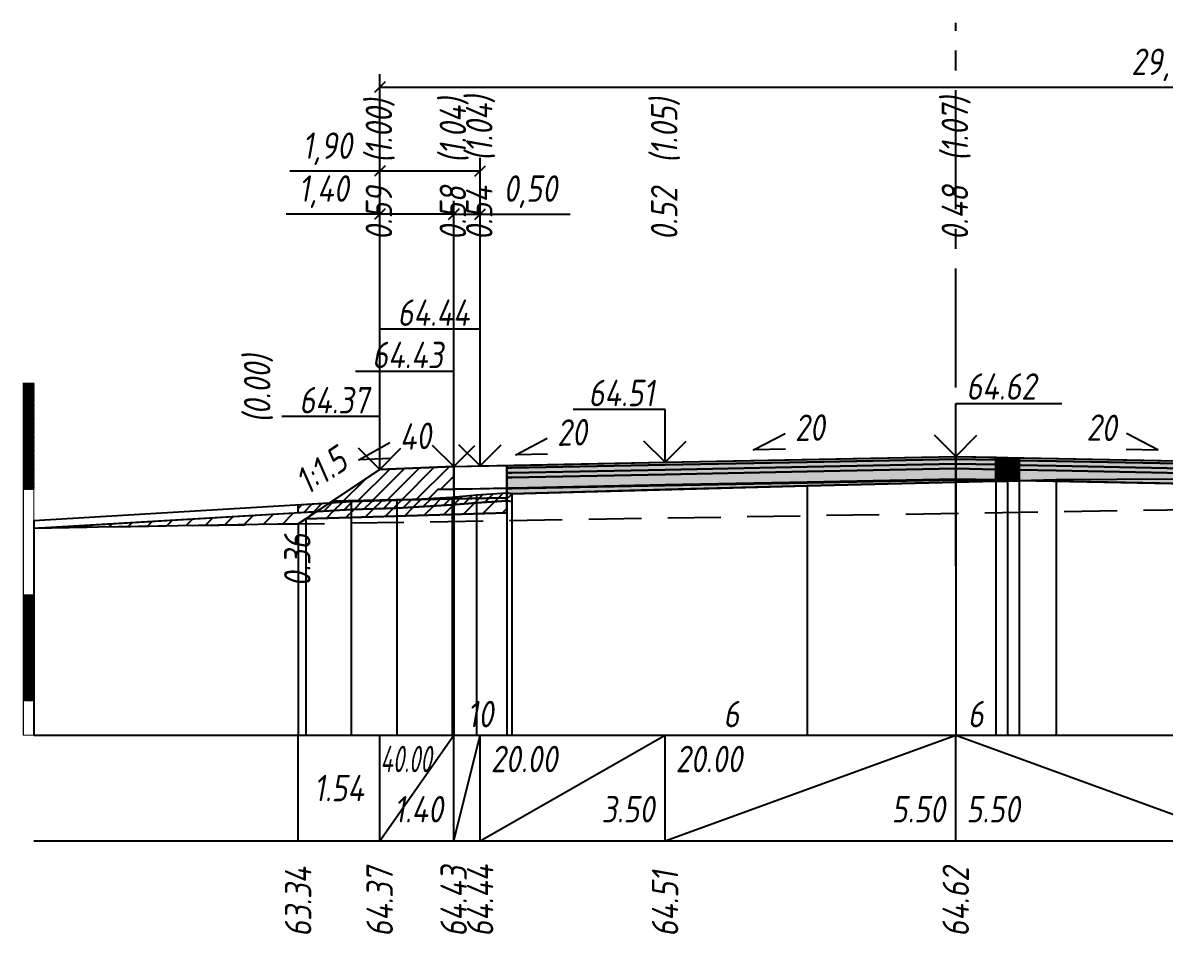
# Model space of a CAD drawing. Extents: x -717 to 1451, y -133302 to 233.
# Drawn here: x 78.9 to 186.9, y -129225.8 to -129139.6 of the extents above; entities that cross this region are included whole.
import ezdxf
from ezdxf.enums import TextEntityAlignment as Align

# ---------------------------------------------------------------- set-up
doc = ezdxf.new("R2010")
doc.units = 0
doc.linetypes.add('осевая2', pattern=[1.125, 0.75, -0.125, 0.125, -0.125])
doc.linetypes.add('штриховая', pattern=[0.75, 0.5, -0.25])
for name, color, linetype in [('Интерполированный поперечник', 2, 'Continuous'), ('Код_514', 1, 'Continuous'), ('Контур_0', 7, 'Continuous'), ('Контур_2564', 7, 'Continuous'), ('Контур_2660', 7, 'Continuous'), ('Контур_2665', 7, 'Continuous'), ('Контур_400', 7, 'Continuous'), ('Контур_508', 7, 'Continuous'), ('Контур_512', 7, 'Continuous'), ('Контур_513', 7, 'Continuous'), ('Красный поперечник', 1, 'Continuous'), ('Линейка абсолютных высот', 7, 'Continuous'), ('Объём_2501', 7, 'Continuous'), ('Объём_2564', 7, 'Continuous'), ('Объём_2650', 7, 'Continuous'), ('Объём_2660', 7, 'Continuous'), ('Объём_2661', 7, 'Continuous'), ('Объём_2665', 7, 'Continuous'), ('Объём_2666', 7, 'Continuous'), ('Объём_2667', 7, 'Continuous'), ('Объём_2668', 7, 'Continuous'), ('Объём_2669', 7, 'Continuous'), ('Объём_2675', 7, 'Continuous'), ('Объём_2753', 7, 'Continuous'), ('Ось', 1, 'осевая2'), ('Откосы', 7, 'Continuous'), ('Отметки покрытия', 7, 'Continuous'), ('Рабочие отметки', 7, 'Continuous'), ('Рабочие отметки доп.', 7, 'Continuous'), ('Слои выравнивания', 7, 'Continuous'), ('Таблица', 7, 'Continuous'), ('Уклоны проезжей части', 7, 'Continuous'), ('Черный поперечник', 3, 'Continuous')]:
    doc.layers.add(name, color=color, linetype=linetype)
for name, color, linetype, true_color in [('Контур_2540', 2, 'Continuous', 0xffff00), ('Контур_2560', 2, 'Continuous', 0xffff00), ('Контур_2561', 7, 'Continuous', 0xff8040), ('Контур_2562', 3, 'Continuous', 0x00ff00), ('Контур_2563', 7, 'Continuous', 0xff8000), ('Контур_2570', 7, 'Continuous', 0x80ff00), ('Контур_2725', 7, 'Continuous', 0x323232), ('Контур_2736', 4, 'Continuous', 0x00ffff), ('Контур_2737', 4, 'Continuous', 0x00ffff), ('Контур_2738', 4, 'Continuous', 0x00ffff), ('Контур_2739', 4, 'Continuous', 0x00ffff), ('Контур_2741', 4, 'Continuous', 0x00ffff), ('Контур_2742', 4, 'Continuous', 0x00ffff), ('Контур_2743', 4, 'Continuous', 0x00ffff), ('Контур_2744', 7, 'Continuous', 0xa4ffff), ('Контур_2745', 7, 'Continuous', 0xa4ffff), ('Контур_2747', 4, 'Continuous', 0x00ffff), ('Контур_2748', 4, 'Continuous', 0x00ffff), ('Контур_2749', 4, 'Continuous', 0x00ffff), ('Контур_2750', 4, 'Continuous', 0x00ffff), ('Контур_2751', 4, 'Continuous', 0x00ffff), ('Контур_2752', 4, 'Continuous', 0x00ffff), ('Контур_2760', 7, 'Continuous', 0x323232), ('Контур_2761', 7, 'Continuous', 0x323232), ('Контур_2762', 7, 'Continuous', 0x323232), ('Контур_2763', 7, 'Continuous', 0x323232), ('Контур_2764', 7, 'Continuous', 0x323232), ('Контур_2765', 7, 'Continuous', 0x323232), ('Контур_402', 7, 'Continuous', 0xff6464), ('Контур_703', 4, 'Continuous', 0x00ffff), ('Контур_705', 4, 'Continuous', 0x00ffff), ('Контур_707', 4, 'Continuous', 0x00ffff), ('Контур_720', 131, 'Continuous', 0xaaffff), ('Объём_2500', 7, 'Continuous', 0xc0c0c0), ('Объём_2520', 7, 'Continuous', 0x80ffff), ('Объём_2540', 2, 'Continuous', 0xffff00), ('Объём_2560', 2, 'Continuous', 0xffff00), ('Объём_2561', 7, 'Continuous', 0xff8040), ('Объём_2562', 3, 'Continuous', 0x00ff00), ('Объём_2563', 7, 'Continuous', 0xff8000), ('Объём_2570', 7, 'Continuous', 0x80ff00), ('Объём_2600', 7, 'Continuous', 0x808000), ('Объём_2746', 2, 'Continuous', 0xffff00)]:
    doc.layers.add(name, color=color, linetype=linetype, true_color=true_color)
doc.styles.get("Standard").update_dxf_attribs({"font": 'txt', "height": 2.5})
doc.styles.add('М', font='romand.shx', dxfattribs={"width": 0.8, "oblique": 10, "height": 2.5})
doc.dimstyles.new('ISO-25', dxfattribs={"dimtxt": 2.5, "dimasz": 2.5, "dimexe": 1.25, "dimexo": 0.625, "dimtad": 1, "dimtxsty": 'Standard', "dimcen": 2.5, "dimadec": 0, "dimazin": 0, "dimtfac": 1, "dimtmove": 0, "dimatfit": 3, "dimfxl": 1, "dimarcsym": 0})
pattern_1 = [(45.000001252, (0, 0), (-0.026516505928, 0.026516504769), []), (135.00000034, (0, 0), (-0.02651650519, -0.026516505506), [])]

# ---------------------------------------------------------------- blocks, each defined once
blk = doc.blocks.new('_Oblique')
at = {"color": 0, "linetype": 'ByBlock', "lineweight": -2}
blk.add_line((-0.5, -0.5), (0.5, 0.5), dxfattribs=at)
blk = doc.blocks.new('*D4030')
at = {"color": 0, "lineweight": -2, "transparency": 16777216}
for p, q in [((112.72, -129181.29), (112.72, -129156.44)), ((119.72, -129181.01), (119.72, -129156.44)), ((112.72, -129157.69), (103.87, -129157.69)), ((119.72, -129157.69), (112.72, -129157.69))]:
    blk.add_line(p, q, dxfattribs=at)
at = {"layer": 'Defpoints', "color": 0, "transparency": 16777216}
for p in [(119.72, -129157.69), (112.72, -129181.92), (119.72, -129181.64)]:
    blk.add_point(p, dxfattribs=at)
at = {"color": 0, "lineweight": -2, "transparency": 16777216, "rotation": 180}
blk.add_blockref('_Oblique', (112.72, -129157.69), dxfattribs=at)
at = {"color": 0, "lineweight": -2, "transparency": 16777216}
blk.add_blockref('_Oblique', (119.72, -129157.69), dxfattribs=at)
at = {"color": 0, "transparency": 16777216, "insert": (107.42, -129155.57), "char_height": 2.5, "width": 8.75, "attachment_point": 5, "style": 'М'}
blk.add_mtext('1,40', dxfattribs=at)
blk = doc.blocks.new('*D4032')
at = {"color": 0, "lineweight": -2, "transparency": 16777216}
for p, q in [((119.72, -129181.01), (119.72, -129156.44)), ((122.22, -129180.96), (122.22, -129156.44)), ((119.72, -129157.69), (122.22, -129157.69)), ((122.22, -129157.69), (130.74, -129157.69))]:
    blk.add_line(p, q, dxfattribs=at)
at = {"layer": 'Defpoints', "color": 0, "transparency": 16777216}
for p in [(122.22, -129157.69), (119.72, -129181.64), (122.22, -129181.59)]:
    blk.add_point(p, dxfattribs=at)
at = {"color": 0, "lineweight": -2, "transparency": 16777216, "rotation": 180}
blk.add_blockref('_Oblique', (119.72, -129157.69), dxfattribs=at)
at = {"color": 0, "lineweight": -2, "transparency": 16777216}
blk.add_blockref('_Oblique', (122.22, -129157.69), dxfattribs=at)
at = {"color": 0, "transparency": 16777216, "insert": (126.98, -129155.57), "char_height": 2.5, "width": 9.1667, "attachment_point": 5, "style": 'М'}
blk.add_mtext('0,50', dxfattribs=at)
blk = doc.blocks.new('*D4035')
at = {"color": 0, "lineweight": -2, "transparency": 16777216}
for p, q in [((112.72, -129181.29), (112.72, -129152.37)), ((122.22, -129180.96), (122.22, -129152.37)), ((112.72, -129153.62), (104.22, -129153.62)), ((122.22, -129153.62), (112.72, -129153.62))]:
    blk.add_line(p, q, dxfattribs=at)
at = {"layer": 'Defpoints', "color": 0, "transparency": 16777216}
for p in [(122.22, -129153.62), (112.72, -129181.92), (122.22, -129181.59)]:
    blk.add_point(p, dxfattribs=at)
at = {"color": 0, "lineweight": -2, "transparency": 16777216, "rotation": 180}
blk.add_blockref('_Oblique', (112.72, -129153.62), dxfattribs=at)
at = {"color": 0, "lineweight": -2, "transparency": 16777216}
blk.add_blockref('_Oblique', (122.22, -129153.62), dxfattribs=at)
at = {"color": 0, "transparency": 16777216, "insert": (107.76, -129151.51), "char_height": 2.5, "width": 8.75, "attachment_point": 5, "style": 'М'}
blk.add_mtext('1,90', dxfattribs=at)
blk = doc.blocks.new('*D4036')
at = {"color": 0, "lineweight": -2, "transparency": 16777216}
for p, q in [((112.72, -129181.29), (112.72, -129144.44)), ((261.63, -129182.3), (261.63, -129144.44)), ((112.72, -129145.69), (261.63, -129145.69))]:
    blk.add_line(p, q, dxfattribs=at)
at = {"layer": 'Defpoints', "color": 0, "transparency": 16777216}
for p in [(261.63, -129145.69), (112.72, -129181.92), (261.63, -129182.93)]:
    blk.add_point(p, dxfattribs=at)
at = {"color": 0, "lineweight": -2, "transparency": 16777216, "rotation": 180}
blk.add_blockref('_Oblique', (112.72, -129145.69), dxfattribs=at)
at = {"color": 0, "lineweight": -2, "transparency": 16777216}
blk.add_blockref('_Oblique', (261.63, -129145.69), dxfattribs=at)
at = {"color": 0, "transparency": 16777216, "insert": (187.18, -129143.57), "char_height": 2.5, "width": 12.5, "attachment_point": 5, "style": 'М'}
blk.add_mtext('29,78', dxfattribs=at)

msp = doc.modelspace()

# ---------------------------------------------------------------- hatches: boundary and pattern name
at = {"layer": 'Линейка абсолютных высот'}
h = msp.add_hatch(dxfattribs=at)
h.set_pattern_fill('ANSI37', scale=0.3, style=0)
h.set_pattern_definition(pattern_1)
h.paths.add_polyline_path([(80, -129183.707), (80, -129173.707), (79, -129173.707), (79, -129183.707)])
h = msp.add_hatch(dxfattribs=at)
h.set_pattern_fill('ANSI37', scale=0.3, style=0)
h.set_pattern_definition(pattern_1)
h.paths.add_polyline_path([(80, -129203.707), (80, -129193.707), (79, -129193.707), (79, -129203.707)])
at = {"layer": 'Объём_2563'}
h = msp.add_hatch(dxfattribs=at)
h.set_pattern_fill('ANSI31', color=256, scale=0.3)
h.paths.add_polyline_path([(112.717, -129181.855), (119.717, -129181.575), (119.717, -129183.725), (118.217, -129183.755), (117.298, -129184.674), (108.217, -129184.855)])
h.paths.add_polyline_path([(265.08, -129185.633), (246.552, -129185.262), (245.633, -129184.344), (244.133, -129184.314), (244.134, -129184.164), (245.532, -129184.165), (245.532, -129183.165), (245.032, -129183.165), (245.033, -129182.351), (247.855, -129182.477), (247.855, -129183.099), (249.255, -129183.099), (249.255, -129182.559), (258.25, -129182.737), (258.25, -129183.305), (259.65, -129183.305), (259.65, -129182.305), (259.15, -129182.305), (259.15, -129181.805), (261.633, -129182.114), (265.08, -129184.411)])
at = {"layer": 'Объём_2570'}
h = msp.add_hatch(dxfattribs=at)
h.set_pattern_fill('ANSI31', color=256, scale=0.2)
h.paths.add_polyline_path([(125.212, -129184.896), (124.755, -129184.824), (121.868, -129185.019), (119.575, -129185.213), (114.325, -129185.524), (110.025, -129185.648), (105, -129185.944), (105, -129185.194), (110.025, -129184.898), (114.325, -129184.774), (119.575, -129184.463), (121.868, -129184.269), (124.755, -129184.074), (125.212, -129184.146)])
h.paths.add_polyline_path([(232.487, -129183.331), (232.487, -129182.581), (237.256, -129182.604), (254.583, -129182.999), (265.08, -129183.068), (265.08, -129183.818), (254.583, -129183.749), (237.256, -129183.354)])
at = {"layer": 'Объём_2600'}
h = msp.add_hatch(dxfattribs=at)
h.set_pattern_fill('ANSI31', color=6, scale=0.4)
h.paths.add_polyline_path([(124.755, -129185.949), (105.719, -129186.52), (105, -129187), (80.399, -129187.398), (110.025, -129185.648), (114.325, -129185.524), (119.575, -129185.213), (121.868, -129185.019), (124.755, -129184.824)])
h.paths.add_polyline_path([(265.08, -129187.611), (244.133, -129186.983), (244.133, -129183.51), (254.583, -129183.749), (290.08, -129183.987), (290.08, -129184.007), (265.08, -129184.411)])
at = {"layer": 'Слои выравнивания'}
for color, points in [(2, [(124.755, -129181.475), (125.212, -129181.466), (139.717, -129181.175), (153.177, -129180.906), (167.217, -129180.625), (167.217, -129180.875), (153.177, -129181.156), (139.717, -129181.425), (125.212, -129181.716), (124.755, -129181.725)]), (2, [(167.217, -129180.625), (171.013, -129180.701), (171.013, -129180.951), (167.217, -129180.875)]), (2, [(171.013, -129180.701), (172.12, -129180.724), (172.12, -129180.974), (171.013, -129180.951)]), (2, [(172.12, -129180.724), (173.226, -129180.746), (173.226, -129180.996), (172.12, -129180.974)]), (2, [(173.226, -129180.746), (176.725, -129180.816), (194.717, -129181.175), (205.457, -129181.39), (209.066, -129181.462), (211.142, -129181.504), (212.217, -129181.525), (224.494, -129181.771), (229.21, -129181.865), (232.487, -129181.931), (232.487, -129182.181), (229.21, -129182.115), (224.494, -129182.021), (212.217, -129181.775), (211.142, -129181.754), (209.066, -129181.712), (205.457, -129181.64), (194.717, -129181.425), (176.725, -129181.066), (173.226, -129180.996)]), (3, [(124.755, -129181.725), (125.212, -129181.716), (139.717, -129181.425), (153.177, -129181.156), (167.217, -129180.875), (167.217, -129181.325), (153.177, -129181.606), (139.717, -129181.875), (125.212, -129182.166), (124.755, -129182.175)]), (4, [(124.755, -129182.175), (125.212, -129182.166), (139.717, -129181.875), (153.177, -129181.606), (167.217, -129181.325), (167.217, -129181.775), (153.177, -129182.056), (139.717, -129182.325), (125.212, -129182.616), (124.755, -129182.625)]), (5, [(124.755, -129182.625), (125.212, -129182.616), (139.717, -129182.325), (153.177, -129182.056), (167.217, -129181.775), (167.217, -129182.775), (153.177, -129183.056), (139.717, -129183.325), (125.212, -129183.616), (124.755, -129183.625)]), (3, [(167.217, -129180.875), (171.013, -129180.951), (171.013, -129181.401), (167.217, -129181.325)]), (4, [(167.217, -129181.325), (171.013, -129181.401), (171.013, -129181.851), (167.217, -129181.775)]), (5, [(167.217, -129181.775), (171.013, -129181.851), (171.013, -129182.851), (167.217, -129182.775)]), (3, [(171.013, -129180.951), (172.12, -129180.974), (172.12, -129181.424), (171.013, -129181.401)]), (4, [(171.013, -129181.401), (172.12, -129181.424), (172.12, -129181.874), (171.013, -129181.851)]), (5, [(171.013, -129181.851), (172.12, -129181.874), (172.12, -129182.874), (171.013, -129182.851)]), (3, [(172.12, -129180.974), (173.226, -129180.996), (173.226, -129181.446), (172.12, -129181.424)]), (4, [(172.12, -129181.424), (173.226, -129181.446), (173.226, -129181.896), (172.12, -129181.874)]), (5, [(172.12, -129181.874), (173.226, -129181.896), (173.226, -129182.896), (172.12, -129182.874)]), (3, [(173.226, -129180.996), (176.725, -129181.066), (194.717, -129181.425), (205.457, -129181.64), (209.066, -129181.712), (211.142, -129181.754), (212.217, -129181.775), (224.494, -129182.021), (229.21, -129182.115), (232.487, -129182.181), (232.487, -129182.631), (229.21, -129182.565), (224.494, -129182.471), (212.217, -129182.225), (211.142, -129182.204), (209.066, -129182.162), (205.457, -129182.09), (194.717, -129181.875), (176.725, -129181.516), (173.226, -129181.446)]), (4, [(173.226, -129181.446), (176.725, -129181.516), (194.717, -129181.875), (205.457, -129182.09), (209.066, -129182.162), (211.142, -129182.204), (212.217, -129182.225), (224.494, -129182.471), (229.21, -129182.565), (232.487, -129182.631), (232.487, -129183.081), (229.21, -129183.015), (224.494, -129182.921), (212.217, -129182.675), (211.142, -129182.654), (209.066, -129182.612), (205.457, -129182.54), (194.717, -129182.325), (176.725, -129181.966), (173.226, -129181.896)]), (5, [(173.226, -129181.896), (176.725, -129181.966), (194.717, -129182.325), (205.457, -129182.54), (209.066, -129182.612), (211.142, -129182.654), (212.217, -129182.675), (224.494, -129182.921), (229.21, -129183.015), (232.487, -129183.081), (232.487, -129184.081), (229.21, -129184.015), (224.494, -129183.921), (212.217, -129183.675), (211.142, -129183.654), (209.066, -129183.612), (205.457, -129183.54), (194.717, -129183.325), (176.725, -129182.966), (173.226, -129182.896)]), (7, [(124.755, -129183.625), (125.212, -129183.616), (139.717, -129183.325), (153.177, -129183.056), (167.217, -129182.775), (167.217, -129182.825), (153.177, -129183.106), (139.717, -129183.375), (125.212, -129183.666), (124.755, -129183.675)]), (6, [(124.755, -129183.675), (125.212, -129183.666), (139.717, -129183.375), (153.177, -129183.106), (167.217, -129182.825), (167.217, -129183.047), (153.177, -129183.401), (139.717, -129183.759), (125.212, -129184.146), (124.755, -129184.074)]), (7, [(167.217, -129182.775), (171.013, -129182.851), (171.013, -129182.901), (167.217, -129182.825)]), (6, [(167.217, -129182.825), (171.013, -129182.901), (171.013, -129182.951), (167.217, -129183.047)]), (7, [(171.013, -129182.851), (172.12, -129182.874), (172.12, -129182.924), (171.013, -129182.901)]), (6, [(171.013, -129182.901), (172.12, -129182.924), (172.12, -129182.974), (171.013, -129182.951)]), (7, [(172.12, -129182.874), (173.226, -129182.896), (173.226, -129182.946), (172.12, -129182.924)])]:
    msp.add_hatch(color=color, dxfattribs=at).paths.add_polyline_path(points)

# ---------------------------------------------------------------- linework, layer by layer
at = {"layer": 'Интерполированный поперечник', "linetype": 'штриховая', "ltscale": 10, "flags": 128}
msp.add_lwpolyline([(80, -129187.404), (290.08, -129184.007)], dxfattribs=at)
at = {"layer": 'Код_514'}
for p, q in [((105, -129217), (105, -129207)), ((112.717, -129217), (112.717, -129207)), ((112.717, -129217), (119.717, -129207)), ((119.717, -129217), (119.717, -129207)), ((119.717, -129217), (122.217, -129207)), ((122.217, -129217), (122.217, -129207)), ((122.217, -129217), (139.717, -129207)), ((139.717, -129217), (139.717, -129207)), ((139.717, -129217), (167.217, -129207)), ((167.217, -129217), (167.217, -129207)), ((167.217, -129207), (194.717, -129217))]:
    msp.add_line(p, q, dxfattribs=at)
at = {"layer": 'Контур_0', "flags": 128}
for points in [[(112.717, -129181.855), (105, -129187), (105, -129187), (105, -129187), (105, -129187), (105, -129187), (105, -129187), (105, -129187), (105, -129187), (105, -129187), (105, -129187), (105, -129187), (105, -129187), (105, -129187), (105, -129187), (105, -129187)], [(112.717, -129181.855), (105, -129187), (105, -129187), (105, -129187), (105, -129187), (105, -129187), (105, -129187), (105, -129187), (105, -129187), (105, -129187), (105, -129187), (105, -129187), (105, -129187), (105, -129187), (105, -129187), (105, -129187), (105, -129187), (105, -129187), (105, -129187), (105, -129187), (105, -129187), (105, -129187), (105, -129187), (105, -129187), (105, -129187), (105, -129187), (105, -129187), (105, -129187), (105, -129187), (105, -129187)], [(122.217, -129183.675), (119.717, -129183.725), (119.717, -129181.575), (124.755, -129181.475), (124.755, -129183.625), (122.217, -129183.675), (122.217, -129183.675)], [(108.217, -129184.855), (117.298, -129184.674), (118.217, -129183.755), (119.717, -129183.725)], [(118.217, -129183.755), (124.755, -129183.625), (124.755, -129184.525), (117.298, -129184.674), (118.217, -129183.755), (118.217, -129183.755)]]:
    msp.add_lwpolyline(points, dxfattribs=at)
at = {"layer": 'Контур_2540', "flags": 128}
msp.add_lwpolyline([(124.755, -129185.949), (105.719, -129186.52), (108.217, -129184.855), (124.755, -129184.525), (124.755, -129185.949), (124.755, -129185.949)], dxfattribs=at)
at = {"layer": 'Контур_2560', "flags": 128}
msp.add_lwpolyline([(112.717, -129181.855), (112.717, -129181.855), (112.717, -129181.855), (119.717, -129181.575)], dxfattribs=at)
at = {"layer": 'Контур_2561', "flags": 128}
msp.add_lwpolyline([(119.717, -129181.575), (119.717, -129181.575), (112.717, -129181.855), (112.717, -129181.855), (119.717, -129181.575)], dxfattribs=at)
at = {"layer": 'Контур_2562', "flags": 128}
msp.add_lwpolyline([(112.717, -129181.855), (112.717, -129181.855), (112.717, -129181.855), (112.717, -129181.855), (112.717, -129181.855)], dxfattribs=at)
at = {"layer": 'Контур_2563', "flags": 128}
msp.add_lwpolyline([(112.717, -129181.855), (119.717, -129181.575), (119.717, -129183.725), (118.217, -129183.755), (117.298, -129184.674), (108.217, -129184.855), (112.717, -129181.855), (112.717, -129181.855)], dxfattribs=at)
at = {"layer": 'Контур_2564', "flags": 128}
msp.add_lwpolyline([(112.717, -129181.855), (119.717, -129181.575)], dxfattribs=at)
at = {"layer": 'Контур_2570', "flags": 128}
msp.add_lwpolyline([(80, -129187.421), (110.025, -129185.648), (114.325, -129185.524), (119.575, -129185.213), (121.868, -129185.019), (124.755, -129184.824), (125.212, -129184.896)], dxfattribs=at)
at = {"layer": 'Контур_2660', "flags": 128}
msp.add_lwpolyline([(105.719, -129186.52), (124.755, -129185.949)], dxfattribs=at)
at = {"layer": 'Контур_2665', "flags": 128}
msp.add_lwpolyline([(112.717, -129181.855), (112.717, -129181.855)], dxfattribs=at)
at = {"layer": 'Контур_2725', "flags": 128}
msp.add_lwpolyline([(124.755, -129184.074), (125.212, -129184.146), (139.717, -129183.759), (153.177, -129183.401), (167.217, -129183.047), (171.013, -129182.951), (172.12, -129182.974), (172.12, -129182.924), (173.226, -129182.946), (173.226, -129182.896), (176.725, -129182.966), (194.717, -129183.325), (205.457, -129183.54), (209.066, -129183.612), (211.142, -129183.654), (212.217, -129183.675), (224.494, -129183.921), (229.21, -129184.015), (232.487, -129184.081)], dxfattribs=at)
at = {"layer": 'Контур_2736', "flags": 128}
msp.add_lwpolyline([(112.717, -129181.855), (105, -129187)], dxfattribs=at)
at = {"layer": 'Контур_2737', "flags": 128}
msp.add_lwpolyline([(105, -129187), (105, -129187)], dxfattribs=at)
at = {"layer": 'Контур_2738', "flags": 128}
msp.add_lwpolyline([(105, -129187), (105, -129187)], dxfattribs=at)
at = {"layer": 'Контур_2739', "flags": 128}
msp.add_lwpolyline([(105, -129187), (105, -129187)], dxfattribs=at)
at = {"layer": 'Контур_2741', "flags": 128}
msp.add_lwpolyline([(105, -129187), (105, -129187)], dxfattribs=at)
at = {"layer": 'Контур_2742', "flags": 128}
msp.add_lwpolyline([(105, -129187), (105, -129187)], dxfattribs=at)
at = {"layer": 'Контур_2743', "flags": 128}
msp.add_lwpolyline([(105, -129187), (105, -129187)], dxfattribs=at)
at = {"layer": 'Контур_2744', "flags": 128}
msp.add_lwpolyline([(105, -129187), (105, -129187)], dxfattribs=at)
msp.add_lwpolyline([(105, -129187), (105, -129187)], dxfattribs=at)
msp.add_lwpolyline([(105, -129187), (105, -129187)], dxfattribs=at)
msp.add_lwpolyline([(105, -129187), (105, -129187)], dxfattribs=at)
msp.add_lwpolyline([(105, -129187), (105, -129187)], dxfattribs=at)
msp.add_lwpolyline([(105, -129187), (105, -129187)], dxfattribs=at)
at = {"layer": 'Контур_2745', "flags": 128}
msp.add_lwpolyline([(105, -129187), (105, -129187)], dxfattribs=at)
msp.add_lwpolyline([(105, -129187), (105, -129187)], dxfattribs=at)
msp.add_lwpolyline([(105, -129187), (105, -129187)], dxfattribs=at)
msp.add_lwpolyline([(105, -129187), (105, -129187)], dxfattribs=at)
msp.add_lwpolyline([(105, -129187), (105, -129187)], dxfattribs=at)
msp.add_lwpolyline([(105, -129187), (105, -129187)], dxfattribs=at)
at = {"layer": 'Контур_2747', "flags": 128}
msp.add_lwpolyline([(105, -129187), (105, -129187)], dxfattribs=at)
at = {"layer": 'Контур_2748', "flags": 128}
msp.add_lwpolyline([(105, -129187), (105, -129187)], dxfattribs=at)
at = {"layer": 'Контур_2749', "flags": 128}
msp.add_lwpolyline([(105, -129187), (105, -129187)], dxfattribs=at)
at = {"layer": 'Контур_2750', "flags": 128}
msp.add_lwpolyline([(105, -129187), (105, -129187)], dxfattribs=at)
at = {"layer": 'Контур_2751', "flags": 128}
msp.add_lwpolyline([(105, -129187), (105, -129187)], dxfattribs=at)
at = {"layer": 'Контур_2752', "flags": 128}
msp.add_lwpolyline([(105, -129187), (105, -129187)], dxfattribs=at)
at = {"layer": 'Контур_2760', "flags": 128}
msp.add_lwpolyline([(124.755, -129181.475), (125.212, -129181.466), (139.717, -129181.175), (153.177, -129180.906), (167.217, -129180.625), (171.013, -129180.701), (172.12, -129180.724), (173.226, -129180.746), (176.725, -129180.816), (194.717, -129181.175), (205.457, -129181.39), (209.066, -129181.462), (211.142, -129181.504), (212.217, -129181.525), (224.494, -129181.771), (229.21, -129181.865), (232.487, -129181.931)], dxfattribs=at)
at = {"layer": 'Контур_2761', "flags": 128}
msp.add_lwpolyline([(124.755, -129181.725), (125.212, -129181.716), (139.717, -129181.425), (153.177, -129181.156), (167.217, -129180.875), (171.013, -129180.951), (172.12, -129180.974), (173.226, -129180.996), (176.725, -129181.066), (194.717, -129181.425), (205.457, -129181.64), (209.066, -129181.712), (211.142, -129181.754), (212.217, -129181.775), (224.494, -129182.021), (229.21, -129182.115), (232.487, -129182.181)], dxfattribs=at)
at = {"layer": 'Контур_2762', "flags": 128}
msp.add_lwpolyline([(124.755, -129182.175), (125.212, -129182.166), (139.717, -129181.875), (153.177, -129181.606), (167.217, -129181.325), (171.013, -129181.401), (172.12, -129181.424), (173.226, -129181.446), (176.725, -129181.516), (194.717, -129181.875), (205.457, -129182.09), (209.066, -129182.162), (211.142, -129182.204), (212.217, -129182.225), (224.494, -129182.471), (229.21, -129182.565), (232.487, -129182.631)], dxfattribs=at)
at = {"layer": 'Контур_2763', "flags": 128}
msp.add_lwpolyline([(124.755, -129182.625), (125.212, -129182.616), (139.717, -129182.325), (153.177, -129182.056), (167.217, -129181.775), (171.013, -129181.851), (172.12, -129181.874), (173.226, -129181.896), (176.725, -129181.966), (194.717, -129182.325), (205.457, -129182.54), (209.066, -129182.612), (211.142, -129182.654), (212.217, -129182.675), (224.494, -129182.921), (229.21, -129183.015), (232.487, -129183.081)], dxfattribs=at)
at = {"layer": 'Контур_2764', "flags": 128}
msp.add_lwpolyline([(124.755, -129183.625), (125.212, -129183.616), (139.717, -129183.325), (153.177, -129183.056), (167.217, -129182.775), (171.013, -129182.851), (172.12, -129182.874), (173.226, -129182.896)], dxfattribs=at)
at = {"layer": 'Контур_2765', "flags": 128}
msp.add_lwpolyline([(124.755, -129183.675), (125.212, -129183.666), (139.717, -129183.375), (153.177, -129183.106), (167.217, -129182.825), (171.013, -129182.901), (172.12, -129182.924)], dxfattribs=at)
at = {"layer": 'Контур_400', "flags": 128}
for points in [[(119.717, -129181.575), (122.217, -129181.525), (122.217, -129181.525), (122.217, -129181.525), (122.217, -129181.525), (122.217, -129181.525), (122.217, -129181.525), (139.717, -129181.175), (167.217, -129180.625)], [(167.217, -129180.625), (194.717, -129181.175), (212.217, -129181.525), (212.217, -129181.525), (212.217, -129181.525), (212.217, -129181.525), (233.467, -129181.95), (241.633, -129182.114), (244.133, -129182.164)]]:
    msp.add_lwpolyline(points, dxfattribs=at)
at = {"layer": 'Контур_402', "flags": 128}
msp.add_lwpolyline([(105.719, -129186.52), (124.755, -129185.949), (124.755, -129184.074), (125.212, -129184.146), (153.177, -129183.401), (167.217, -129183.047), (171.013, -129182.951), (172.12, -129182.974), (172.12, -129182.924), (173.226, -129182.946), (173.226, -129182.896), (232.487, -129184.081), (232.487, -129181.931), (233.467, -129181.95), (241.633, -129182.114), (244.133, -129182.164), (244.133, -129186.983), (265.08, -129187.611)], dxfattribs=at)
at = {"layer": 'Контур_508', "flags": 128}
msp.add_lwpolyline([(105, -129187), (105.719, -129186.52), (124.755, -129185.949), (124.755, -129184.074), (125.212, -129184.146), (153.177, -129183.401), (167.217, -129183.047), (171.013, -129182.951), (172.12, -129182.974), (172.12, -129182.924), (173.226, -129182.946), (173.226, -129182.896), (232.487, -129184.081), (232.487, -129181.931), (233.467, -129181.95), (241.633, -129182.114), (244.133, -129182.164), (244.133, -129186.983), (265.08, -129187.611)], dxfattribs=at)
at = {"layer": 'Контур_512', "flags": 128}
msp.add_lwpolyline([(105, -129187), (105.719, -129186.52), (124.755, -129185.949)], dxfattribs=at)
at = {"layer": 'Контур_513', "flags": 128}
msp.add_lwpolyline([(105, -129187), (105.719, -129186.52), (124.755, -129185.949), (124.755, -129184.074), (125.212, -129184.146), (153.177, -129183.401), (167.217, -129183.047), (171.013, -129182.951), (172.12, -129182.974), (172.12, -129182.924), (173.226, -129182.946), (173.226, -129182.896), (232.487, -129184.081), (232.487, -129181.931), (233.467, -129181.95), (241.633, -129182.114), (244.133, -129182.164), (244.133, -129186.983), (265.08, -129187.611)], dxfattribs=at)
at = {"layer": 'Контур_703', "flags": 128}
for points in [[(112.717, -129181.855), (105, -129187)], [(105, -129187), (105, -129187)]]:
    msp.add_lwpolyline(points, dxfattribs=at)
at = {"layer": 'Контур_705', "flags": 128}
msp.add_lwpolyline([(105, -129187), (105, -129187)], dxfattribs=at)
at = {"layer": 'Контур_707', "flags": 128}
msp.add_lwpolyline([(105, -129187), (105, -129187)], dxfattribs=at)
at = {"layer": 'Контур_720', "flags": 128}
msp.add_lwpolyline([(105, -129187), (105, -129187)], dxfattribs=at)
at = {"layer": 'Красный поперечник'}
for p, q in [((139.717, -129181.175), (167.217, -129180.625)), ((167.217, -129180.625), (194.717, -129181.175)), ((105, -129187), (112.717, -129181.855)), ((112.717, -129181.855), (119.717, -129181.575)), ((119.717, -129181.575), (122.217, -129181.525)), ((122.217, -129181.525), (139.717, -129181.175)), ((124.755, -129185.949), (124.755, -129207)), ((105, -129187), (105, -129207)), ((105.719, -129186.52), (105.719, -129207))]:
    msp.add_line(p, q, dxfattribs=at)
at = {"layer": 'Линейка абсолютных высот', "color": 7, "const_width": 0.1, "flags": 128}
for points in [[(80, -129183.707), (80, -129173.707), (79, -129173.707), (79, -129183.707), (80, -129183.707)], [(80, -129193.707), (80, -129183.707), (79, -129183.707), (79, -129193.707), (80, -129193.707)], [(80, -129203.707), (80, -129193.707), (79, -129193.707), (79, -129203.707), (80, -129203.707)], [(80, -129207), (80, -129203.707), (79, -129203.707), (79, -129207), (80, -129207)]]:
    msp.add_lwpolyline(points, dxfattribs=at)
at = {"layer": 'Объём_2500', "flags": 128}
msp.add_lwpolyline([(122.217, -129183.675), (119.717, -129183.725), (119.717, -129181.575), (124.755, -129181.475), (124.755, -129183.625), (122.217, -129183.675), (122.217, -129183.675)], dxfattribs=at)
at = {"layer": 'Объём_2501', "flags": 128}
for points in [[(119.717, -129181.575), (122.217, -129181.525), (122.217, -129181.525), (122.217, -129181.525), (122.217, -129181.525), (122.217, -129181.525), (122.217, -129181.525), (139.717, -129181.175), (167.217, -129180.625)], [(167.217, -129180.625), (194.717, -129181.175), (212.217, -129181.525), (212.217, -129181.525), (212.217, -129181.525), (212.217, -129181.525), (233.467, -129181.95), (241.633, -129182.114), (244.133, -129182.164)]]:
    msp.add_lwpolyline(points, dxfattribs=at)
at = {"layer": 'Объём_2520', "flags": 128}
msp.add_lwpolyline([(118.217, -129183.755), (124.755, -129183.625), (124.755, -129184.525), (117.298, -129184.674), (118.217, -129183.755), (118.217, -129183.755)], dxfattribs=at)
at = {"layer": 'Объём_2540', "flags": 128}
msp.add_lwpolyline([(124.755, -129185.949), (105.719, -129186.52), (108.217, -129184.855), (124.755, -129184.525), (124.755, -129185.949), (124.755, -129185.949)], dxfattribs=at)
at = {"layer": 'Объём_2560', "flags": 128}
msp.add_lwpolyline([(112.717, -129181.855), (112.717, -129181.855), (112.717, -129181.855), (119.717, -129181.575)], dxfattribs=at)
at = {"layer": 'Объём_2561', "flags": 128}
msp.add_lwpolyline([(119.717, -129181.575), (119.717, -129181.575), (112.717, -129181.855), (112.717, -129181.855), (119.717, -129181.575)], dxfattribs=at)
at = {"layer": 'Объём_2562', "flags": 128}
msp.add_lwpolyline([(112.717, -129181.855), (112.717, -129181.855), (112.717, -129181.855), (112.717, -129181.855), (112.717, -129181.855)], dxfattribs=at)
at = {"layer": 'Объём_2563', "flags": 128}
msp.add_lwpolyline([(112.717, -129181.855), (119.717, -129181.575), (119.717, -129183.725), (118.217, -129183.755), (117.298, -129184.674), (108.217, -129184.855), (112.717, -129181.855), (112.717, -129181.855)], dxfattribs=at)
at = {"layer": 'Объём_2564', "flags": 128}
msp.add_lwpolyline([(112.717, -129181.855), (119.717, -129181.575)], dxfattribs=at)
at = {"layer": 'Объём_2570', "flags": 128}
msp.add_lwpolyline([(125.212, -129184.896), (125.212, -129184.896), (124.755, -129184.824), (121.868, -129185.019), (119.575, -129185.213), (114.325, -129185.524), (110.025, -129185.648), (105, -129185.944), (105, -129185.194), (110.025, -129184.898), (114.325, -129184.774), (119.575, -129184.463), (121.868, -129184.269), (124.755, -129184.074), (125.212, -129184.146), (125.212, -129184.896), (125.212, -129184.896)], dxfattribs=at)
at = {"layer": 'Объём_2650', "color": 6, "flags": 128}
msp.add_lwpolyline([(124.755, -129185.949), (105.719, -129186.52), (105, -129187), (80.399, -129187.398), (110.025, -129185.648), (114.325, -129185.524), (119.575, -129185.213), (121.868, -129185.019), (124.755, -129184.824), (124.755, -129185.949), (124.755, -129185.949)], dxfattribs=at)
at = {"layer": 'Объём_2660', "flags": 128}
msp.add_lwpolyline([(105.719, -129186.52), (124.755, -129185.949)], dxfattribs=at)
at = {"layer": 'Объём_2661', "flags": 128}
msp.add_lwpolyline([(112.717, -129181.855), (105, -129187)], dxfattribs=at)
at = {"layer": 'Объём_2665', "flags": 128}
msp.add_lwpolyline([(112.717, -129181.855), (112.717, -129181.855)], dxfattribs=at)
at = {"layer": 'Объём_2666', "flags": 128}
msp.add_lwpolyline([(112.717, -129181.855), (105, -129187)], dxfattribs=at)
at = {"layer": 'Объём_2667', "flags": 128}
msp.add_lwpolyline([(105, -129187), (105, -129187)], dxfattribs=at)
msp.add_lwpolyline([(105, -129187), (105, -129187)], dxfattribs=at)
at = {"layer": 'Объём_2668', "flags": 128}
msp.add_lwpolyline([(105, -129187), (105, -129187)], dxfattribs=at)
msp.add_lwpolyline([(105, -129187), (105, -129187)], dxfattribs=at)
at = {"layer": 'Объём_2669', "flags": 128}
msp.add_lwpolyline([(105, -129187), (105, -129187)], dxfattribs=at)
msp.add_lwpolyline([(105, -129187), (105, -129187)], dxfattribs=at)
at = {"layer": 'Объём_2675', "flags": 128}
msp.add_lwpolyline([(105, -129187), (105, -129187)], dxfattribs=at)
msp.add_lwpolyline([(105, -129187), (105, -129187)], dxfattribs=at)
msp.add_lwpolyline([(105, -129187), (105, -129187)], dxfattribs=at)
msp.add_lwpolyline([(105, -129187), (105, -129187)], dxfattribs=at)
msp.add_lwpolyline([(105, -129187), (105, -129187)], dxfattribs=at)
msp.add_lwpolyline([(105, -129187), (105, -129187)], dxfattribs=at)
msp.add_lwpolyline([(105, -129187), (105, -129187)], dxfattribs=at)
msp.add_lwpolyline([(105, -129187), (105, -129187)], dxfattribs=at)
msp.add_lwpolyline([(105, -129187), (105, -129187)], dxfattribs=at)
msp.add_lwpolyline([(105, -129187), (105, -129187)], dxfattribs=at)
msp.add_lwpolyline([(105, -129187), (105, -129187)], dxfattribs=at)
msp.add_lwpolyline([(105, -129187), (105, -129187)], dxfattribs=at)
at = {"layer": 'Объём_2746', "flags": 128}
msp.add_lwpolyline([(124.755, -129185.949), (105.719, -129186.52), (106.737, -129185.842), (110.025, -129185.648), (114.325, -129185.524), (119.575, -129185.213), (121.868, -129185.019), (124.755, -129184.824), (124.755, -129185.949), (124.755, -129185.949)], dxfattribs=at)
at = {"layer": 'Объём_2753', "flags": 128}
msp.add_lwpolyline([(124.755, -129181.475), (124.755, -129181.475)], dxfattribs=at)
at = {"layer": 'Ось', "ltscale": 15}
msp.add_line((167.217, -129190.971), (167.217, -129139.596), dxfattribs=at)
at = {"layer": 'Откосы', "color": 1, "flags": 128}
for points in [[(151.097, -129179.948), (148.098, -129180.008), (151.067, -129178.448)], [(183.336, -129179.948), (186.336, -129180.008), (183.366, -129178.448)], [(113.729, -129180.814), (110.731, -129180.934), (113.669, -129179.315)], [(128.597, -129180.398), (125.598, -129180.458), (128.567, -129178.898)]]:
    msp.add_lwpolyline(points, dxfattribs=at)
at = {"layer": 'Отметки покрытия', "color": 1}
for p, q in [((122.217, -129168.575), (112.717, -129168.575)), ((122.217, -129181.525), (122.217, -129168.575)), ((119.717, -129172.575), (110.436, -129172.575)), ((119.717, -129181.575), (119.717, -129172.575)), ((139.717, -129176.175), (131.031, -129176.175)), ((139.717, -129181.175), (139.717, -129176.175)), ((167.217, -129180.625), (167.217, -129175.625)), ((167.217, -129175.625), (177.252, -129175.625)), ((112.717, -129176.855), (103.448, -129176.855)), ((112.717, -129181.855), (112.717, -129176.855)), ((167.217, -129180.625), (165.217, -129178.625)), ((167.217, -129180.625), (169.217, -129178.625)), ((119.717, -129181.575), (117.717, -129179.575)), ((119.717, -129181.575), (121.717, -129179.575)), ((122.217, -129181.525), (120.217, -129179.525)), ((122.217, -129181.525), (124.217, -129179.525)), ((139.717, -129181.175), (137.717, -129179.175)), ((139.717, -129181.175), (141.717, -129179.175)), ((112.717, -129181.855), (110.717, -129179.855)), ((112.717, -129181.855), (114.717, -129179.855))]:
    msp.add_line(p, q, dxfattribs=at)
at = {"layer": 'Слои выравнивания'}
for p, q in [((167.217, -129180.625), (167.217, -129207)), ((171.013, -129180.701), (171.013, -129207)), ((172.12, -129180.724), (172.12, -129207)), ((172.12, -129180.724), (172.12, -129207)), ((173.226, -129180.746), (173.226, -129207)), ((173.226, -129180.746), (173.226, -129207)), ((119.717, -129181.575), (119.717, -129207)), ((124.755, -129181.475), (124.755, -129207))]:
    msp.add_line(p, q, dxfattribs=at)
at = {"layer": 'Слои выравнивания', "color": 2, "flags": 128}
for points in [[(124.755, -129181.475), (125.212, -129181.466), (139.717, -129181.175), (153.177, -129180.906), (167.217, -129180.625), (167.217, -129180.875), (153.177, -129181.156), (139.717, -129181.425), (125.212, -129181.716), (124.755, -129181.725)], [(167.217, -129180.625), (171.013, -129180.701), (171.013, -129180.951), (167.217, -129180.875)], [(171.013, -129180.701), (172.12, -129180.724), (172.12, -129180.974), (171.013, -129180.951)], [(172.12, -129180.724), (172.12, -129180.974)], [(172.12, -129180.724), (173.226, -129180.746), (173.226, -129180.996), (172.12, -129180.974)], [(173.226, -129180.746), (173.226, -129180.996)], [(173.226, -129180.746), (176.725, -129180.816), (194.717, -129181.175), (205.457, -129181.39), (209.066, -129181.462), (211.142, -129181.504), (212.217, -129181.525), (224.494, -129181.771), (229.21, -129181.865), (232.487, -129181.931), (232.487, -129182.181), (229.21, -129182.115), (224.494, -129182.021), (212.217, -129181.775), (211.142, -129181.754), (209.066, -129181.712), (205.457, -129181.64), (194.717, -129181.425), (176.725, -129181.066), (173.226, -129180.996)]]:
    msp.add_lwpolyline(points, close=True, dxfattribs=at)
at = {"layer": 'Слои выравнивания', "color": 3, "flags": 128}
for points in [[(124.755, -129181.725), (125.212, -129181.716), (139.717, -129181.425), (153.177, -129181.156), (167.217, -129180.875), (167.217, -129181.325), (153.177, -129181.606), (139.717, -129181.875), (125.212, -129182.166), (124.755, -129182.175)], [(167.217, -129180.875), (171.013, -129180.951), (171.013, -129181.401), (167.217, -129181.325)], [(171.013, -129180.951), (172.12, -129180.974), (172.12, -129181.424), (171.013, -129181.401)], [(172.12, -129180.974), (172.12, -129181.424)], [(172.12, -129180.974), (173.226, -129180.996), (173.226, -129181.446), (172.12, -129181.424)], [(173.226, -129180.996), (173.226, -129181.446)], [(173.226, -129180.996), (176.725, -129181.066), (194.717, -129181.425), (205.457, -129181.64), (209.066, -129181.712), (211.142, -129181.754), (212.217, -129181.775), (224.494, -129182.021), (229.21, -129182.115), (232.487, -129182.181), (232.487, -129182.631), (229.21, -129182.565), (224.494, -129182.471), (212.217, -129182.225), (211.142, -129182.204), (209.066, -129182.162), (205.457, -129182.09), (194.717, -129181.875), (176.725, -129181.516), (173.226, -129181.446)]]:
    msp.add_lwpolyline(points, close=True, dxfattribs=at)
at = {"layer": 'Слои выравнивания', "color": 4, "flags": 128}
for points in [[(124.755, -129182.175), (125.212, -129182.166), (139.717, -129181.875), (153.177, -129181.606), (167.217, -129181.325), (167.217, -129181.775), (153.177, -129182.056), (139.717, -129182.325), (125.212, -129182.616), (124.755, -129182.625)], [(167.217, -129181.325), (171.013, -129181.401), (171.013, -129181.851), (167.217, -129181.775)], [(171.013, -129181.401), (172.12, -129181.424), (172.12, -129181.874), (171.013, -129181.851)], [(172.12, -129181.424), (172.12, -129181.874)], [(172.12, -129181.424), (173.226, -129181.446), (173.226, -129181.896), (172.12, -129181.874)], [(173.226, -129181.446), (173.226, -129181.896)], [(173.226, -129181.446), (176.725, -129181.516), (194.717, -129181.875), (205.457, -129182.09), (209.066, -129182.162), (211.142, -129182.204), (212.217, -129182.225), (224.494, -129182.471), (229.21, -129182.565), (232.487, -129182.631), (232.487, -129183.081), (229.21, -129183.015), (224.494, -129182.921), (212.217, -129182.675), (211.142, -129182.654), (209.066, -129182.612), (205.457, -129182.54), (194.717, -129182.325), (176.725, -129181.966), (173.226, -129181.896)]]:
    msp.add_lwpolyline(points, close=True, dxfattribs=at)
at = {"layer": 'Слои выравнивания', "color": 5, "flags": 128}
for points in [[(124.755, -129182.625), (125.212, -129182.616), (139.717, -129182.325), (153.177, -129182.056), (167.217, -129181.775), (167.217, -129182.775), (153.177, -129183.056), (139.717, -129183.325), (125.212, -129183.616), (124.755, -129183.625)], [(167.217, -129181.775), (171.013, -129181.851), (171.013, -129182.851), (167.217, -129182.775)], [(171.013, -129181.851), (172.12, -129181.874), (172.12, -129182.874), (171.013, -129182.851)], [(172.12, -129181.874), (172.12, -129182.874)], [(172.12, -129181.874), (173.226, -129181.896), (173.226, -129182.896), (172.12, -129182.874)], [(173.226, -129181.896), (173.226, -129182.896)], [(173.226, -129181.896), (176.725, -129181.966), (194.717, -129182.325), (205.457, -129182.54), (209.066, -129182.612), (211.142, -129182.654), (212.217, -129182.675), (224.494, -129182.921), (229.21, -129183.015), (232.487, -129183.081), (232.487, -129184.081), (229.21, -129184.015), (224.494, -129183.921), (212.217, -129183.675), (211.142, -129183.654), (209.066, -129183.612), (205.457, -129183.54), (194.717, -129183.325), (176.725, -129182.966), (173.226, -129182.896)]]:
    msp.add_lwpolyline(points, close=True, dxfattribs=at)
at = {"layer": 'Слои выравнивания', "color": 7, "flags": 128}
for points in [[(124.755, -129183.625), (125.212, -129183.616), (139.717, -129183.325), (153.177, -129183.056), (167.217, -129182.775), (167.217, -129182.825), (153.177, -129183.106), (139.717, -129183.375), (125.212, -129183.666), (124.755, -129183.675)], [(167.217, -129182.775), (171.013, -129182.851), (171.013, -129182.901), (167.217, -129182.825)], [(171.013, -129182.851), (172.12, -129182.874), (172.12, -129182.924), (171.013, -129182.901)], [(172.12, -129182.874), (172.12, -129182.924)], [(172.12, -129182.874), (173.226, -129182.896), (173.226, -129182.946), (172.12, -129182.924)]]:
    msp.add_lwpolyline(points, close=True, dxfattribs=at)
at = {"layer": 'Слои выравнивания', "color": 6, "flags": 128}
for points in [[(124.755, -129183.675), (125.212, -129183.666), (139.717, -129183.375), (153.177, -129183.106), (167.217, -129182.825), (167.217, -129183.047), (153.177, -129183.401), (139.717, -129183.759), (125.212, -129184.146), (124.755, -129184.074)], [(167.217, -129182.825), (171.013, -129182.901), (171.013, -129182.951), (167.217, -129183.047)], [(171.013, -129182.901), (172.12, -129182.924), (172.12, -129182.974), (171.013, -129182.951)]]:
    msp.add_lwpolyline(points, close=True, dxfattribs=at)
at = {"layer": 'Таблица'}
for p, q in [((80, -129207), (290.08, -129207)), ((80, -129217), (290.08, -129217))]:
    msp.add_line(p, q, dxfattribs=at)
at = {"layer": 'Уклоны проезжей части', "color": 1, "flags": 128}
for points in [[(151.097, -129179.948), (148.098, -129180.008), (151.067, -129178.448)], [(183.336, -129179.948), (186.336, -129180.008), (183.366, -129178.448)], [(113.729, -129180.814), (110.731, -129180.934), (113.669, -129179.315)], [(128.597, -129180.398), (125.598, -129180.458), (128.567, -129178.898)]]:
    msp.add_lwpolyline(points, dxfattribs=at)
at = {"layer": 'Черный поперечник', "color": 7}
for p, q in [((176.725, -129182.808), (176.725, -129207)), ((124.755, -129184.074), (124.755, -129207)), ((153.177, -129183.401), (153.177, -129207)), ((167.217, -129183.047), (167.217, -129207)), ((110.025, -129184.898), (110.025, -129207)), ((114.325, -129184.774), (114.325, -129207)), ((119.575, -129184.463), (119.575, -129207)), ((121.868, -129184.269), (121.868, -129207)), ((125.212, -129184.146), (125.212, -129207)), ((80, -129186.671), (80, -129207))]:
    msp.add_line(p, q, dxfattribs=at)
at = {"layer": 'Черный поперечник', "flags": 128}
msp.add_lwpolyline([(80, -129186.671), (110.025, -129184.898), (114.325, -129184.774), (119.575, -129184.463), (121.868, -129184.269), (124.755, -129184.074), (125.212, -129184.146), (153.177, -129183.401), (167.217, -129183.047), (176.725, -129182.808), (205.457, -129182.645), (211.142, -129182.594), (224.494, -129182.543), (237.256, -129182.604), (254.583, -129182.999), (290.08, -129183.235)], dxfattribs=at)

# ---------------------------------------------------------------- texts
at = {"layer": 'Код_514', "style": 'М', "oblique": 10}
for s, width, p in [('40.00', 0.6, (112.775, -129208)), ('20.00', 0.8, (123.217, -129208)), ('20.00', 0.8, (140.717, -129208))]:
    msp.add_text(s, height=2.5, dxfattribs=dict(at, width=width)).set_placement(p, align=Align.TOP_LEFT)
at = {"layer": 'Код_514', "style": 'М', "oblique": 10, "width": 0.8}
msp.add_text('1.54', height=2.5, dxfattribs=at).set_placement((108.858, -129212), align=Align.MIDDLE_CENTER)
for s, p in [('1.40', (118.717, -129216)), ('3.50', (138.717, -129216)), ('5.50', (166.217, -129216))]:
    msp.add_text(s, height=2.5, dxfattribs=at).set_placement(p, align=Align.BOTTOM_RIGHT)
msp.add_text('5.50', height=2.5, dxfattribs=at).set_placement((168.217, -129216), align=Align.BOTTOM_LEFT)
for s, p in [('63.34', (105, -129226.079)), ('64.37', (112.717, -129226.079)), ('64.43', (119.717, -129226.079)), ('64.44', (122.217, -129226.079)), ('64.51', (139.717, -129226.079)), ('64.62', (167.217, -129226.079))]:
    msp.add_text(s, height=2.5, rotation=90, dxfattribs=at).set_placement(p, align=Align.MIDDLE_LEFT)
at = {"layer": 'Откосы', "color": 1, "style": 'М', "oblique": 10, "width": 0.8}
for s, rotation, p in [('40', 2.29061, (116.177, -129180.716)), ('20', 1.14576, (130.947, -129180.351)), ('20', 1.14576, (153.447, -129179.901)), ('20', 358.85423, (180.987, -129179.901)), ('1:1.5', 33.69007, (108.304, -129183.596))]:
    msp.add_text(s, height=2.5, rotation=rotation, dxfattribs=at).set_placement(p, align=Align.BOTTOM_CENTER)
at = {"layer": 'Отметки покрытия', "color": 1, "style": 'М', "oblique": 10, "width": 0.8}
for s, p in [('64.44', (121.217, -129169.021)), ('64.43', (118.717, -129173.021)), ('64.37', (111.717, -129177.301)), ('64.51', (138.717, -129176.621))]:
    msp.add_text(s, height=2.5, dxfattribs=at).set_placement(p, align=Align.BOTTOM_RIGHT)
msp.add_text('64.62', height=2.5, dxfattribs=at).set_placement((168.217, -129176.005), align=Align.BOTTOM_LEFT)
at = {"layer": 'Рабочие отметки', "color": 1, "style": 'М', "oblique": 10, "width": 0.8}
for s, p in [('0.59', (112.639, -129160.164)), ('0.58', (119.639, -129160.164)), ('0.48', (167.139, -129160.164)), ('0.54', (122.139, -129160.164)), ('0.52', (139.639, -129160.164))]:
    msp.add_text(s, height=2.5, rotation=90, dxfattribs=at).set_placement(p, align=Align.MIDDLE_LEFT)
msp.add_text('0.36', height=2.5, rotation=90, dxfattribs=at).set_placement((104.922, -129187.931), align=Align.MIDDLE_RIGHT)
at = {"layer": 'Рабочие отметки доп.', "color": 1, "style": 'М', "oblique": 10, "width": 0.8}
for s, p in [('(1.00)', (112.639, -129152.864)), ('(1.04)', (119.639, -129152.864)), ('(1.04)', (122.139, -129152.664)), ('(1.05)', (139.639, -129152.864)), ('(1.07)', (167.139, -129152.664)), ('(0.00)', (101.126, -129177.431))]:
    msp.add_text(s, height=2.5, rotation=90, dxfattribs=at).set_placement(p, align=Align.MIDDLE_LEFT)
at = {"layer": 'Слои выравнивания', "style": 'М', "oblique": 10, "width": 0.8}
for s, p in [('10', (122.236, -129207)), ('6', (145.986, -129207)), ('6', (169.115, -129207))]:
    msp.add_text(s, height=2.5, dxfattribs=at).set_placement(p, align=Align.BOTTOM_CENTER)
at = {"layer": 'Уклоны проезжей части', "color": 1, "style": 'М', "oblique": 10, "width": 0.8}
for s, rotation, p in [('40', 2.29061, (116.177, -129180.716)), ('20', 1.14576, (130.947, -129180.351)), ('20', 1.14576, (153.447, -129179.901)), ('20', 358.85423, (180.987, -129179.901)), ('1:1.5', 33.69007, (108.304, -129183.596))]:
    msp.add_text(s, height=2.5, rotation=rotation, dxfattribs=at).set_placement(p, align=Align.BOTTOM_CENTER)

# ---------------------------------------------------------------- dimensions: what is measured, and where the dimension line sits
at = {"color": 5}
for base, p1, p2, picture, middle in [((261.633, -129145.688), (112.717, -129181.918), (261.633, -129182.926), '*D4036', (187.175, -129143.575)), ((122.217, -129157.688), (119.717, -129181.638), (122.217, -129181.588), '*D4032', (126.978, -129155.575))]:
    dim = msp.add_linear_dim(base=base, p1=p1, p2=p2, angle=180, dimstyle='ISO-25', override={"dimasz": 1, "dimlfac": 0.2, "dimzin": 0, "dimtxsty": 'М', "dimblk1": 'Oblique', "dimblk2": 'Oblique', "dimsah": 1}, dxfattribs=at)
    dim.commit()
    dim.dimension.update_dxf_attribs({"geometry": picture, "text_midpoint": middle})
for base, p2, picture, middle in [((122.217, -129153.625), (122.217, -129181.588), '*D4035', (107.762, -129153.625)), ((119.717, -129157.688), (119.717, -129181.638), '*D4030', (107.415, -129157.688))]:
    dim = msp.add_linear_dim(base=base, p1=(112.717, -129181.918), p2=p2, angle=180, dimstyle='ISO-25', override={"dimasz": 1, "dimlfac": 0.2, "dimzin": 0, "dimtxsty": 'М', "dimblk1": 'Oblique', "dimblk2": 'Oblique', "dimsah": 1}, dxfattribs=at)
    dim.commit()
    dim.dimension.update_dxf_attribs({"geometry": picture, "text_midpoint": middle, "dimtype": 160})

doc.saveas('drawing.dxf')
